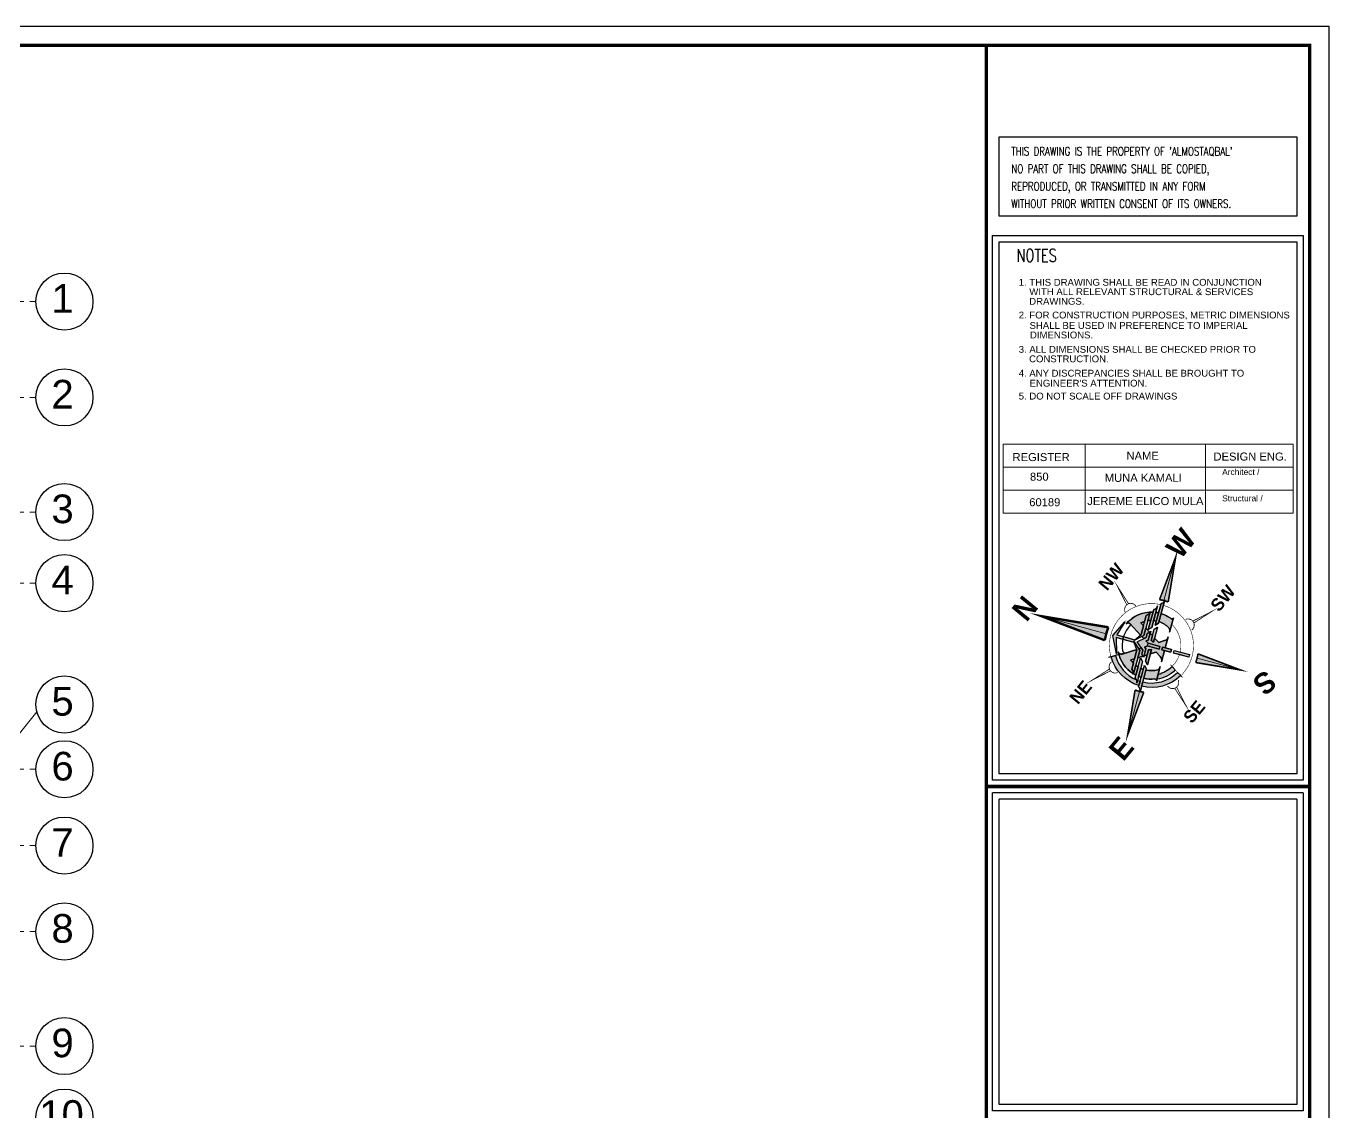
# Model space of a CAD drawing. Header units: metres. Extents: x 503482 to 1007323, y 2781056 to 5562345.
# Drawn here: x 503793.72 to 503821.01, y 2781090.11 to 2781112.87 of the extents above; entities that cross this region are included whole.
import ezdxf

# ---------------------------------------------------------------- set-up
doc = ezdxf.new("R2010")
doc.units = ezdxf.units.M
doc.header["$LTSCALE"] = 10
doc.header["$MEASUREMENT"] = 0
doc.linetypes.add('PHANTOM2', pattern=[1.25, 0.625, -0.125, 0.125, -0.125, 0.125, -0.125])
doc.layers.get('0').update_dxf_attribs({"linetype": 'CONTINUOUS'})
for name, color, linetype, lineweight in [('01_WALLS', 7, 'CONTINUOUS', 25), ('S-TIE BEAM', 3, 'CONTINUOUS', 25), ('TEXT', 254, 'CONTINUOUS', 13)]:
    doc.layers.add(name, color=color, linetype=linetype, lineweight=lineweight)
for name, color, linetype in [('A-TEXT', 2, 'CONTINUOUS'), ('A-VIEW-LN', 1, 'CONTINUOUS'), ('M.TITLE BLOCK', 7, 'CONTINUOUS')]:
    doc.layers.add(name, color=color, linetype=linetype)
doc.styles.add('4', font='romab___.ttf')
doc.styles.add('ANWAR', font='arial.ttf')
doc.styles.add('ARIAL', font='arial.ttf')
doc.styles.add('MIC', font='romant.shx', dxfattribs={"width": 0.75})
doc.styles.add('SANSSERIFBOLD', font='sanss___.ttf', dxfattribs={"height": 18})

# ---------------------------------------------------------------- blocks, each defined once
blk = doc.blocks.new('FFFDSEW')
at = {"layer": 'TEXT', "color": 1}
for p, q in [((506281.889, 2818528.979), (506281.889, 2818526.264)), ((506286.624, 2818528.979), (506286.624, 2818526.264)), ((506278.658, 2818528.074), (506290.076, 2818528.074)), ((506278.658, 2818527.169), (506290.076, 2818527.169))]:
    blk.add_line(p, q, dxfattribs=at)
blk.add_lwpolyline([(506278.658, 2818528.979), (506290.076, 2818528.979), (506290.076, 2818526.264), (506278.658, 2818526.264)], close=True, dxfattribs=at)
at = {"layer": 'TEXT', "color": 160, "style": 'ARIAL'}
for s, height, p in [('REGISTER', 0.315, (506279.033, 2818528.319)), ('NAME', 0.315, (506283.518, 2818528.368)), ('DESIGN ENG.', 0.31496, (506286.938, 2818528.339)), ('850', 0.315, (506279.719, 2818527.547)), ('MUNA KAMALI', 0.31496, (506282.662, 2818527.502)), ('Architect /', 0.23622, (506287.28, 2818527.771)), ('60189', 0.315, (506279.69, 2818526.542)), ('JEREME ELICO MULA', 0.31496, (506281.974, 2818526.587)), ('Structural /', 0.23622, (506287.28, 2818526.737))]:
    blk.add_text(s, height=height, dxfattribs=at).set_placement(p)
blk = doc.blocks.new('hhjhj')
at = {"layer": '01_WALLS'}
h = blk.add_hatch(color=153, dxfattribs=at)
h.set_gradient(color1=(92, 145, 230), color2=(37, 105, 177), tint=1)
h.paths.add_polyline_path([(14567.7, 3871), (14567.7, 3864.5, -0.023761), (14570.3, 3864.5), (14570.3, 3871), (14584.9, 3866.7), (14569.2, 3874.6), (14554.1, 3867)])
h.paths.add_polyline_path([(14542.8, 3849.1, -0.262066), (14539, 3846.5), (14561.8, 3846.4), (14567.7, 3853), (14567.7, 3853.5), (14561.5, 3849.1)])
h.paths.add_polyline_path([(14552.4, 3841.2), (14555.2, 3843.8), (14535.7, 3843.8, -0.286116), (14531.5, 3841.2)])
h.paths.add_polyline_path([(14546.8, 3836), (14549.6, 3838.6), (14528.4, 3838.6, -0.286116), (14524.2, 3836)])
h.paths.add_polyline_path([(14565.4, 3836, -0.124615), (14564.5, 3838.6), (14553.4, 3838.6), (14550.7, 3836)])
h.paths.add_polyline_path([(14572, 3843.1, -0.101071), (14573.2, 3841.2), (14581.8, 3841.2), (14579, 3843.8), (14575.2, 3843.8), (14569, 3850.9), (14562.8, 3843.8), (14559, 3843.8), (14556.2, 3841.2), (14564.8, 3841.2, -0.102127), (14566.1, 3843.1), (14567.7, 3840.6), (14567.7, 3829.1), (14570.3, 3829.1), (14570.3, 3840.6)])
h.paths.add_polyline_path([(14573.6, 3838.6, -0.124615), (14572.6, 3836), (14587.3, 3836), (14584.6, 3838.6)])
h.paths.add_polyline_path([(14606.5, 3841.2, -0.286116), (14602.3, 3843.8), (14582.8, 3843.8), (14585.6, 3841.2)])
h.paths.add_polyline_path([(14613.8, 3836, -0.286116), (14609.6, 3838.6), (14588.4, 3838.6), (14591.2, 3836)])
h.paths.add_polyline_path([(14570.3, 3826.5), (14567.7, 3826.5), (14567.7, 3817.9), (14570.3, 3817.9)])
h.paths.add_polyline_path([(14567.7, 3800.3), (14570.3, 3800.3), (14570.3, 3809.4), (14570.3, 3815.2), (14567.7, 3815.2)])
h = blk.add_hatch(color=153, dxfattribs=at)
h.set_gradient(color1=(92, 145, 230), color2=(37, 105, 177), tint=1)
h.paths.add_polyline_path([(14567.7, 3871), (14567.7, 3864.5, -0.023761), (14570.3, 3864.5), (14570.3, 3871), (14584.9, 3866.7), (14569.2, 3874.6), (14554.1, 3867)])
h.paths.add_polyline_path([(14542.8, 3849.1, -0.262066), (14539, 3846.5), (14561.8, 3846.4), (14567.7, 3853), (14567.7, 3853.5), (14561.5, 3849.1)])
h.paths.add_polyline_path([(14552.4, 3841.2), (14555.2, 3843.8), (14535.7, 3843.8, -0.286116), (14531.5, 3841.2)])
h.paths.add_polyline_path([(14546.8, 3836), (14549.6, 3838.6), (14528.4, 3838.6, -0.286116), (14524.2, 3836)])
h.paths.add_polyline_path([(14565.4, 3836, -0.124615), (14564.5, 3838.6), (14553.4, 3838.6), (14550.7, 3836)])
h.paths.add_polyline_path([(14572, 3843.1, -0.101071), (14573.2, 3841.2), (14581.8, 3841.2), (14579, 3843.8), (14575.2, 3843.8), (14569, 3850.9), (14562.8, 3843.8), (14559, 3843.8), (14556.2, 3841.2), (14564.8, 3841.2, -0.102127), (14566.1, 3843.1), (14567.7, 3840.6), (14567.7, 3829.1), (14570.3, 3829.1), (14570.3, 3840.6)])
h.paths.add_polyline_path([(14573.6, 3838.6, -0.124615), (14572.6, 3836), (14587.3, 3836), (14584.6, 3838.6)])
h.paths.add_polyline_path([(14606.5, 3841.2, -0.286116), (14602.3, 3843.8), (14582.8, 3843.8), (14585.6, 3841.2)])
h.paths.add_polyline_path([(14613.8, 3836, -0.286116), (14609.6, 3838.6), (14588.4, 3838.6), (14591.2, 3836)])
h.paths.add_polyline_path([(14570.3, 3826.5), (14567.7, 3826.5), (14567.7, 3817.9), (14570.3, 3817.9)])
h.paths.add_polyline_path([(14567.7, 3800.3), (14570.3, 3800.3), (14570.3, 3809.4), (14570.3, 3815.2), (14567.7, 3815.2)])
h = blk.add_hatch(color=153, dxfattribs=at)
h.set_gradient(color1=(92, 145, 230), color2=(37, 105, 177), tint=1)
h.paths.add_polyline_path([(14603.7, 3842.1, 0.158286), (14606.5, 3841.2), (14603.9, 3841.2, -0.018728), (14604.1, 3838.6), (14608.3, 3838.6, 0.254419), (14589, 3870.8), (14586.9, 3867.2, -0.226556)])
h.paths.add_polyline_path([(14586.9, 3806.7), (14589, 3803.1, 0.258202), (14608.3, 3836), (14604.1, 3836, -0.257526)])
h.paths.add_polyline_path([(14598.2, 3823.9), (14593.3, 3823.9, -0.119249), (14583, 3813.2), (14585.2, 3809.4, 0.155133)])
h = blk.add_hatch(color=51, dxfattribs=at)
h.set_gradient(color1=(244, 242, 128), color2=(233, 230, 63), tint=1)
h.paths.add_polyline_path([(14587, 3852.2, -0.041979), (14589.3, 3849.1), (14595.2, 3849.1, 0.259096), (14599, 3846.5, 0.204681), (14582.8, 3865.5, -0.442697), (14583.9, 3861.5), (14576, 3849.4), (14576.5, 3849.1), (14585.1, 3849.1)])
h.paths.add_polyline_path([(14599.7, 3843.8, 0.021326), (14599, 3846.4), (14590.6, 3846.4, -0.030454), (14591.6, 3843.8)])
h.paths.add_polyline_path([(14600.4, 3838.6, 0.020699), (14600.1, 3841.2), (14592.2, 3841.2, -0.02878), (14592.5, 3838.6)])
h.paths.add_polyline_path([(14600.4, 3836), (14592.5, 3836, -0.122048), (14589.3, 3825.4, -0.198912), (14585.6, 3823.9), (14599.8, 3823.9, -0.577302), (14598.4, 3825.9, 0.08143)])
h.paths.add_polyline_path([(14581.2, 3823.9, -0.256233), (14576.8, 3826.3), (14573.7, 3831.2), (14576.7, 3836), (14572.6, 3836, 0.124615), (14573.6, 3838.6), (14578.4, 3838.6), (14580, 3841.2), (14573.2, 3841.2, 0.101071), (14572, 3843.1), (14570.3, 3840.6), (14570.3, 3829.1), (14567.7, 3829.1), (14567.7, 3840.6), (14566.1, 3843.1, 0.102127), (14564.8, 3841.2), (14558, 3841.2), (14559.6, 3838.6), (14564.5, 3838.6, 0.124615), (14565.4, 3836), (14561.3, 3836), (14564.3, 3831.2), (14561.2, 3826.3, -0.256233), (14556.8, 3823.9), (14567.7, 3823.9), (14567.7, 3826.5), (14570.3, 3826.5), (14570.3, 3823.9)])
h.paths.add_polyline_path([(14576.2, 3846.4), (14575, 3847.8), (14573.6, 3845.6), (14575.2, 3843.8), (14579, 3843.8), (14580.7, 3842.2), (14583.4, 3846.4)])
h.paths.add_polyline_path([(14551, 3852.2), (14553, 3849.1), (14561.5, 3849.1), (14562, 3849.4), (14554.3, 3861.6, -0.449697), (14555.4, 3865.3, 0.211021), (14539, 3846.5, 0.262066), (14542.8, 3849.1), (14548.7, 3849.1, -0.041897)])
h.paths.add_polyline_path([(14546.4, 3843.8, -0.030549), (14547.4, 3846.5), (14539, 3846.5, 0.022049), (14538.3, 3843.8)])
h.paths.add_polyline_path([(14537.8, 3841.2, 0.021253), (14537.6, 3838.6), (14545.5, 3838.6, -0.02874), (14545.8, 3841.2)])
h.paths.add_polyline_path([(14545.5, 3836), (14537.6, 3836, 0.085165), (14539.8, 3825.7, -0.447729), (14538.4, 3823.9), (14552.4, 3823.9, -0.198912), (14548.7, 3825.4, -0.121853)])
h.paths.add_polyline_path([(14554.6, 3846.4), (14557.3, 3842.2), (14559, 3843.8), (14562.8, 3843.8), (14564.4, 3845.7), (14563, 3847.9), (14561.8, 3846.4)])
h = blk.add_hatch(color=153, dxfattribs=at)
h.set_gradient(color1=(92, 145, 230), color2=(37, 105, 177), tint=1)
h.paths.add_polyline_path([(14576.5, 3849.1), (14576, 3849.4), (14570.3, 3853.5), (14570.3, 3864.5, 0.023761), (14567.7, 3864.5), (14567.7, 3853), (14569, 3854.5), (14576.2, 3846.4), (14583.4, 3846.4), (14599, 3846.4, 0.000195), (14599, 3846.5, -0.259096), (14595.2, 3849.1), (14589.3, 3849.1)])
h = blk.add_hatch(color=153, dxfattribs=at)
h.set_gradient(color1=(92, 145, 230), color2=(37, 105, 177), tint=1)
h.paths.add_polyline_path([(14576.5, 3849.1), (14576, 3849.4), (14570.3, 3853.5), (14570.3, 3864.5, 0.023761), (14567.7, 3864.5), (14567.7, 3853), (14569, 3854.5), (14576.2, 3846.4), (14583.4, 3846.4), (14599, 3846.4, 0.000195), (14599, 3846.5, -0.259096), (14595.2, 3849.1), (14589.3, 3849.1)])
at = {"layer": '01_WALLS', "color": 2}
blk.add_line((14570.3, 3840.6), (14567.7, 3840.6), dxfattribs=at)
at = {"layer": '01_WALLS', "color": 253, "const_width": 0.5}
for points in [[(14590.3, 3873, -0.395207), (14587.1, 3872.1, 0.387736), (14535.7, 3858.2, 0.132388), (14529.5, 3838.6), (14537.6, 3838.6, -0.021253), (14537.8, 3841.2), (14531.5, 3841.2, 0.286116), (14535.7, 3843.8), (14538.3, 3843.8, -0.234593), (14555.4, 3865.4, 0.455538), (14554.3, 3861.6), (14554.8, 3860.8, -0.03708), (14558.4, 3862.4, -0.087276), (14567.7, 3864.5), (14567.7, 3871), (14554.1, 3867), (14569.2, 3874.6), (14584.9, 3866.7), (14570.3, 3871), (14570.3, 3864.5, -0.095661), (14580.5, 3862.1, -0.429692), (14581.6, 3858.3), (14584.3, 3862.9, 0.297133), (14582.7, 3865.5, -0.0213), (14585.1, 3864.2)], [(14547.3, 3819.9, -0.045891), (14544.5, 3823.9), (14538.4, 3823.9, 0.447729), (14539.8, 3825.7, -0.085165), (14537.6, 3836), (14529.5, 3836, 0.262554), (14549.4, 3802.7, 0.253777), (14587.1, 3801.9, -0.396007), (14590.3, 3801), (14581.7, 3815.4, -0.340554), (14581.3, 3812.4, -0.105876), (14570.3, 3809.4), (14570.3, 3800.3), (14567.7, 3800.3), (14567.7, 3809.4, -0.220839)]]:
    blk.add_lwpolyline(points, format="xyb", close=True, dxfattribs=at)
at = {"layer": '01_WALLS', "color": 144}
for points in [[(14584.9, 3866.7), (14569.2, 3874.6), (14554.1, 3867), (14567.7, 3871), (14567.7, 3853.5), (14561.5, 3849.1), (14542.8, 3849.1, -0.262066), (14539, 3846.5), (14561.8, 3846.4), (14569, 3854.5), (14576.2, 3846.4), (14599.5, 3846.4, -0.286116), (14595.2, 3849.1), (14576.5, 3849.1), (14570.3, 3853.5), (14570.3, 3871), (14584.9, 3866.7)], [(14584.9, 3866.7), (14569.2, 3874.6), (14554.1, 3867), (14567.7, 3871), (14567.7, 3853.5), (14561.5, 3849.1), (14542.8, 3849.1, -0.262066), (14539, 3846.5), (14561.8, 3846.4), (14569, 3854.5), (14576.2, 3846.4), (14599.5, 3846.4, -0.286116), (14595.2, 3849.1), (14576.5, 3849.1), (14570.3, 3853.5), (14570.3, 3871), (14584.9, 3866.7)], [(14535.7, 3843.8), (14555.2, 3843.8), (14552.4, 3841.2), (14531.5, 3841.2, 0.286116), (14535.7, 3843.8, -0.286116)], [(14535.7, 3843.8), (14555.2, 3843.8), (14552.4, 3841.2), (14531.5, 3841.2, 0.286116), (14535.7, 3843.8, -0.286116)], [(14581.8, 3841.2), (14579, 3843.8), (14575.2, 3843.8), (14569, 3850.9), (14562.8, 3843.8), (14559, 3843.8), (14556.2, 3841.2), (14564.8, 3841.2, -0.102127), (14566.1, 3843.1), (14567.7, 3840.6), (14567.7, 3829.1), (14570.3, 3829.1), (14570.3, 3840.6), (14572, 3843.1, -0.101071), (14573.2, 3841.2), (14581.8, 3841.2)], [(14581.8, 3841.2), (14579, 3843.8), (14575.2, 3843.8), (14569, 3850.9), (14562.8, 3843.8), (14559, 3843.8), (14556.2, 3841.2), (14564.8, 3841.2, -0.102127), (14566.1, 3843.1), (14567.7, 3840.6), (14567.7, 3829.1), (14570.3, 3829.1), (14570.3, 3840.6), (14572, 3843.1, -0.101071), (14573.2, 3841.2), (14581.8, 3841.2)], [(14602.3, 3843.8), (14582.8, 3843.8), (14585.6, 3841.2), (14606.5, 3841.2, -0.286116), (14602.3, 3843.8, 0.286116)], [(14602.3, 3843.8), (14582.8, 3843.8), (14585.6, 3841.2), (14606.5, 3841.2, -0.286116), (14602.3, 3843.8, 0.286116)], [(14549.6, 3838.6), (14546.8, 3836), (14524.2, 3836, 0.286116), (14528.4, 3838.6, 1.604486), (14528.4, 3838.6), (14549.6, 3838.6)], [(14549.6, 3838.6), (14546.8, 3836), (14524.2, 3836, 0.286116), (14528.4, 3838.6, 1.604486), (14528.4, 3838.6), (14549.6, 3838.6)], [(14564.5, 3838.6), (14553.4, 3838.6), (14550.7, 3836), (14565.4, 3836, -0.124615), (14564.5, 3838.6, 1.780028)], [(14564.5, 3838.6), (14553.4, 3838.6), (14550.7, 3836), (14565.4, 3836, -0.124615), (14564.5, 3838.6, 1.780028)], [(14573.6, 3838.6), (14584.6, 3838.6), (14587.3, 3836), (14572.6, 3836, 0.124615), (14573.6, 3838.6, -1.780028)], [(14573.6, 3838.6), (14584.6, 3838.6), (14587.3, 3836), (14572.6, 3836, 0.124615), (14573.6, 3838.6, -1.780028)], [(14588.4, 3838.6), (14591.2, 3836), (14613.8, 3836, -0.286116), (14609.6, 3838.6, -1.604486), (14609.6, 3838.6), (14588.4, 3838.6)], [(14588.4, 3838.6), (14591.2, 3836), (14613.8, 3836, -0.286116), (14609.6, 3838.6, -1.604486), (14609.6, 3838.6), (14588.4, 3838.6)]]:
    blk.add_lwpolyline(points, format="xyb", dxfattribs=at)
at = {"layer": '01_WALLS', "color": 2}
for points in [[(14569.2, 3874.6), (14554.1, 3867), (14567.7, 3871), (14567.7, 3864.5, -0.023761), (14570.3, 3864.5), (14570.3, 3871), (14584.9, 3866.7)], [(14589, 3870.8), (14586.9, 3867.2, -0.226556), (14603.7, 3842.1, 0.158286), (14606.5, 3841.2), (14603.9, 3841.2, -0.018728), (14604.1, 3838.6), (14608.3, 3838.6, 0.254419)], [(14554.3, 3861.6, -0.449697), (14555.4, 3865.3, 0.211021), (14539, 3846.5, 0.262066), (14542.8, 3849.1), (14548.7, 3849.1, -0.041897), (14551, 3852.2), (14553, 3849.1), (14561.5, 3849.1), (14562, 3849.4)], [(14569, 3854.5), (14576.2, 3846.4), (14599, 3846.4, 0.000195), (14599, 3846.5, -0.259096), (14595.2, 3849.1), (14576.5, 3849.1), (14570.3, 3853.5), (14570.3, 3864.5, 0.023761), (14567.7, 3864.5), (14567.7, 3853.5), (14561.5, 3849.1), (14542.8, 3849.1, -0.262066), (14539, 3846.5), (14561.8, 3846.4)], [(14595.2, 3849.1), (14589.3, 3849.1), (14576.5, 3849.1), (14576, 3849.4), (14570.3, 3853.5), (14570.3, 3864.5, 0.023761), (14567.7, 3864.5), (14567.7, 3853.5), (14561.5, 3849.1), (14553, 3849.1), (14542.8, 3849.1, -0.262066), (14539, 3846.5), (14547.4, 3846.5), (14561.8, 3846.4), (14563, 3847.9), (14569, 3854.5), (14576.2, 3846.4), (14583.4, 3846.4), (14599, 3846.4, 0.000195), (14599, 3846.5, -0.259096)], [(14569, 3854.5), (14576.2, 3846.4), (14599, 3846.4, 0.000195), (14599, 3846.5, -0.259096), (14595.2, 3849.1), (14576.5, 3849.1), (14570.3, 3853.5), (14570.3, 3864.5, 0.023761), (14567.7, 3864.5), (14567.7, 3853.5), (14561.5, 3849.1), (14542.8, 3849.1, -0.262066), (14539, 3846.5), (14561.8, 3846.4)], [(14595.2, 3849.1), (14589.3, 3849.1), (14576.5, 3849.1), (14576, 3849.4), (14570.3, 3853.5), (14570.3, 3864.5, 0.023761), (14567.7, 3864.5), (14567.7, 3853.5), (14561.5, 3849.1), (14553, 3849.1), (14542.8, 3849.1, -0.262066), (14539, 3846.5), (14547.4, 3846.5), (14561.8, 3846.4), (14563, 3847.9), (14569, 3854.5), (14576.2, 3846.4), (14583.4, 3846.4), (14599, 3846.4, 0.000195), (14599, 3846.5, -0.259096)], [(14582.8, 3865.5, -0.447266), (14583.8, 3861.4), (14576, 3849.4), (14576.5, 3849.1), (14585.1, 3849.1), (14587, 3852.2, -0.041979), (14589.3, 3849.1), (14595.2, 3849.1, 0.259096), (14599, 3846.5, 0.204681)], [(14555.2, 3843.8), (14535.7, 3843.8, -0.286116), (14531.5, 3841.2), (14552.4, 3841.2)], [(14555.2, 3843.8), (14535.7, 3843.8, -0.286116), (14531.5, 3841.2), (14552.4, 3841.2)], [(14547.4, 3846.5), (14539, 3846.5, 0.022049), (14538.3, 3843.8), (14546.4, 3843.8, -0.030549)], [(14569, 3850.9), (14562.8, 3843.8), (14559, 3843.8), (14556.2, 3841.2), (14564.8, 3841.2, -0.102127), (14566.1, 3843.1), (14567.7, 3840.6), (14567.7, 3829.1), (14570.3, 3829.1), (14570.3, 3840.6), (14572, 3843.1, -0.101071), (14573.2, 3841.2), (14581.8, 3841.2), (14579, 3843.8), (14575.2, 3843.8)], [(14569, 3850.9), (14562.8, 3843.8), (14559, 3843.8), (14556.2, 3841.2), (14564.8, 3841.2, -0.102127), (14566.1, 3843.1), (14567.7, 3840.6), (14567.7, 3829.1), (14570.3, 3829.1), (14570.3, 3840.6), (14572, 3843.1, -0.101071), (14573.2, 3841.2), (14581.8, 3841.2), (14579, 3843.8), (14575.2, 3843.8)], [(14576.8, 3826.3), (14573.7, 3831.2), (14576.7, 3836), (14572.6, 3836, 0.124615), (14573.6, 3838.6), (14578.4, 3838.6), (14580, 3841.2), (14573.2, 3841.2, 0.101071), (14572, 3843.1), (14570.3, 3840.6), (14570.3, 3829.1), (14567.7, 3829.1), (14567.7, 3840.6), (14566.1, 3843.1, 0.102127), (14564.8, 3841.2), (14558, 3841.2), (14559.6, 3838.6), (14564.5, 3838.6, 0.124615), (14565.4, 3836), (14561.3, 3836), (14564.3, 3831.2), (14561.2, 3826.3, -0.256233), (14556.8, 3823.9), (14567.7, 3823.9), (14567.7, 3826.5), (14570.3, 3826.5), (14570.3, 3823.9), (14581.2, 3823.9, -0.256233)], [(14602.3, 3843.8), (14582.8, 3843.8), (14585.6, 3841.2), (14606.5, 3841.2, -0.286116)], [(14602.3, 3843.8), (14582.8, 3843.8), (14585.6, 3841.2), (14606.5, 3841.2, -0.286116)], [(14599, 3846.4), (14590.6, 3846.4, -0.030454), (14591.6, 3843.8), (14599.7, 3843.8, 0.021326)], [(14549.6, 3838.6), (14528.4, 3838.6, -0.286116), (14524.2, 3836), (14546.8, 3836)], [(14549.6, 3838.6), (14528.4, 3838.6, -0.286116), (14524.2, 3836), (14546.8, 3836)], [(14545.8, 3841.2), (14537.8, 3841.2, 0.021253), (14537.6, 3838.6), (14545.5, 3838.6, -0.02874)], [(14545.5, 3836), (14537.6, 3836, 0.085165), (14539.8, 3825.7, -0.447729), (14538.4, 3823.9), (14552.4, 3823.9, -0.198912), (14548.7, 3825.4, -0.121853)], [(14564.5, 3838.6), (14553.4, 3838.6), (14550.7, 3836), (14565.4, 3836, -0.124615)], [(14564.5, 3838.6), (14553.4, 3838.6), (14550.7, 3836), (14565.4, 3836, -0.124615)], [(14584.6, 3838.6), (14573.6, 3838.6, -0.124615), (14572.6, 3836), (14587.3, 3836)], [(14584.6, 3838.6), (14573.6, 3838.6, -0.124615), (14572.6, 3836), (14587.3, 3836)], [(14600.4, 3836), (14592.5, 3836, -0.122048), (14589.3, 3825.4, -0.198912), (14585.6, 3823.9), (14599.6, 3823.9, -0.473477), (14598.3, 3825.7, 0.083144)], [(14608.3, 3836), (14604.1, 3836, -0.257526), (14586.9, 3806.7), (14589, 3803.1, 0.258202)], [(14609.6, 3838.6), (14588.4, 3838.6), (14591.2, 3836), (14613.8, 3836, -0.286116)], [(14609.6, 3838.6), (14588.4, 3838.6), (14591.2, 3836), (14613.8, 3836, -0.286116)], [(14600.1, 3841.2), (14592.2, 3841.2, -0.02878), (14592.5, 3838.6), (14600.4, 3838.6, 0.020699)], [(14598.2, 3823.9), (14593.3, 3823.9, -0.119249), (14583, 3813.2), (14585.2, 3809.4, 0.155133)]]:
    blk.add_lwpolyline(points, format="xyb", close=True, dxfattribs=at)
at = {"layer": '01_WALLS', "color": 5}
blk.add_lwpolyline([(14585.1, 3864.2), (14590.3, 3873)], dxfattribs=at)
at = {"layer": '01_WALLS', "color": 4}
for points in [[(14589, 3870.8), (14586.9, 3867.2, -0.226556), (14603.7, 3842.1, -0.226556)], [(14608.3, 3838.6, 0.254419), (14589, 3870.8)], [(14538.3, 3843.8, -0.23416), (14555.4, 3865.3, 0.449697), (14554.3, 3861.6), (14562, 3849.4)], [(14576, 3849.4), (14583.9, 3861.5, 0.442697), (14582.8, 3865.5)], [(14582.8, 3865.5, -0.204681), (14599, 3846.5, -0.204681)], [(14547.4, 3846.5, 0.030549), (14546.4, 3843.8, 0.030549)], [(14553, 3849.1), (14551, 3852.2, 0.041897), (14548.7, 3849.1)], [(14589.3, 3849.1, 0.041979), (14587, 3852.2), (14585.1, 3849.1)], [(14591.6, 3843.8, 0.030454), (14590.6, 3846.4)], [(14599, 3846.4, -0.021326), (14599.7, 3843.8)], [(14537.6, 3838.6, -0.021253), (14537.8, 3841.2)], [(14545.5, 3836, 0.121853), (14548.7, 3825.4, 0.198912), (14552.4, 3823.9), (14538.4, 3823.9, 0.447729), (14539.8, 3825.7, -0.085165), (14537.6, 3836)], [(14545.8, 3841.2, 0.02874), (14545.5, 3838.6, 0.02874)], [(14576.7, 3836), (14573.7, 3831.2), (14576.8, 3826.3, 0.256233), (14581.2, 3823.9), (14570.3, 3823.9), (14570.3, 3826.5), (14567.7, 3826.5), (14567.7, 3823.9), (14556.8, 3823.9, 0.256233), (14561.2, 3826.3), (14564.3, 3831.2), (14561.3, 3836)], [(14600.4, 3836, -0.083144), (14598.3, 3825.7, 0.473477), (14599.6, 3823.9), (14585.6, 3823.9, 0.198912), (14589.3, 3825.4, 0.122048), (14592.5, 3836)], [(14604.1, 3836, -0.257526), (14586.9, 3806.7), (14589, 3803.1, 0.258202), (14608.3, 3836)], [(14592.5, 3838.6, 0.02878), (14592.2, 3841.2)], [(14600.1, 3841.2, -0.020699), (14600.4, 3838.6, -0.020699)], [(14603.9, 3841.2, -0.018728), (14604.1, 3838.6, -0.018728)], [(14598.2, 3823.9), (14593.3, 3823.9, -0.119249), (14583, 3813.2), (14585.2, 3809.4, 0.155133), (14598.2, 3823.9, 1.018988)]]:
    blk.add_lwpolyline(points, format="xyb", dxfattribs=at)
at = {"layer": '01_WALLS', "color": 5}
blk.add_lwpolyline([(14554.8, 3860.8, -0.03708), (14558.4, 3862.4, -0.209155), (14580.5, 3862.1, -0.433515), (14581.6, 3858.3), (14584.3, 3862.9)], format="xyb", dxfattribs=at)
at = {"layer": '01_WALLS', "color": 2}
for points in [[(14564.4, 3845.7), (14563, 3847.9), (14561.8, 3846.4), (14554.6, 3846.4), (14557.3, 3842.2), (14559, 3843.8), (14562.8, 3843.8)], [(14583.4, 3846.4), (14576.2, 3846.4), (14575, 3847.8), (14573.6, 3845.6), (14575.2, 3843.8), (14579, 3843.8), (14580.7, 3842.2)], [(14570.3, 3826.5), (14567.7, 3826.5), (14567.7, 3817.9), (14570.3, 3817.9)], [(14570.3, 3815.2), (14567.7, 3815.2), (14567.7, 3800.3), (14570.3, 3800.3), (14570.3, 3809.4)]]:
    blk.add_lwpolyline(points, close=True, dxfattribs=at)
at = {"layer": '01_WALLS', "color": 4}
for points in [[(14557.3, 3842.2), (14554.6, 3846.4)], [(14563, 3847.9), (14564.4, 3845.7)], [(14566.1, 3843.1), (14567.7, 3840.6), (14567.7, 3829.1), (14570.3, 3829.1), (14570.3, 3840.6), (14572, 3843.1)], [(14573.6, 3845.6), (14575, 3847.8)], [(14583.4, 3846.4), (14580.7, 3842.2)], [(14559.6, 3838.6), (14558, 3841.2)], [(14580, 3841.2), (14578.4, 3838.6)]]:
    blk.add_lwpolyline(points, dxfattribs=at)
at = {"layer": '01_WALLS', "color": 144}
for points in [[(14567.7, 3826.5), (14570.3, 3826.5), (14570.3, 3817.9), (14567.7, 3817.9)], [(14567.7, 3800.3), (14570.3, 3800.3), (14570.3, 3815.2), (14567.7, 3815.2)]]:
    blk.add_lwpolyline(points, close=True, dxfattribs=at)
blk = doc.blocks.new('YRTY')
at = {"layer": '01_WALLS', "lineweight": 5}
h = blk.add_hatch(color=153, dxfattribs=at)
h.set_gradient(color1=(92, 145, 230), color2=(37, 105, 177), tint=1)
h.paths.add_polyline_path([(503232.342, 2781312.337, 0.023837), (503232.259, 2781312.333), (503232.344, 2781313.158)])
h = blk.add_hatch(color=51, dxfattribs=at)
h.set_gradient(color1=(244, 242, 128), color2=(233, 230, 63), tint=1)
h.paths.add_polyline_path([(503232.344, 2781313.158), (503232.424, 2781312.333, 0.023837), (503232.342, 2781312.337)])
h = blk.add_hatch(color=153, dxfattribs=at)
h.set_gradient(color1=(92, 145, 230), color2=(37, 105, 177), tint=1)
h.paths.add_polyline_path([(503231.713, 2781311.711, -0.023837), (503231.716, 2781311.766), (503231.165, 2781311.712)])
h = blk.add_hatch(color=51, dxfattribs=at)
h.set_gradient(color1=(244, 242, 128), color2=(233, 230, 63), tint=1)
h.paths.add_polyline_path([(503231.165, 2781311.712), (503231.715, 2781311.656, -0.023837), (503231.713, 2781311.711)])
h = blk.add_hatch(color=51, dxfattribs=at)
h.set_gradient(color1=(244, 242, 128), color2=(233, 230, 63), tint=1)
h.paths.add_polyline_path([(503233.515, 2781311.707), (503232.965, 2781311.653, 0.023837), (503232.968, 2781311.708)])
h = blk.add_hatch(color=153, dxfattribs=at)
h.set_gradient(color1=(92, 145, 230), color2=(37, 105, 177), tint=1)
h.paths.add_polyline_path([(503232.968, 2781311.708, 0.023837), (503232.966, 2781311.763), (503233.515, 2781311.707)])
h = blk.add_hatch(color=153, dxfattribs=at)
h.set_gradient(color1=(92, 145, 230), color2=(37, 105, 177), tint=1)
h.paths.add_polyline_path([(503232.339, 2781311.082, -0.023837), (503232.284, 2781311.084), (503232.338, 2781310.534)])
h = blk.add_hatch(color=51, dxfattribs=at)
h.set_gradient(color1=(244, 242, 128), color2=(233, 230, 63), tint=1)
h.paths.add_polyline_path([(503232.338, 2781310.534), (503232.394, 2781311.084, -0.023837), (503232.339, 2781311.082)])
at = {"layer": '01_WALLS', "color": 4, "lineweight": 5}
for points, const_width in [([(503232.252, 2781312.333), (503232.344, 2781313.236), (503232.432, 2781312.332, 0.05229), (503232.252, 2781312.333, -3.611598)], 0.0317), ([(503231.997, 2781312.171, -0.03149), (503231.997, 2781312.171, 0.893249), (503231.881, 2781312.055, 0.991143)], 0.0106), ([(503232.687, 2781312.169, 0.03149), (503232.687, 2781312.169, -0.893249), (503232.802, 2781312.053, -0.991143)], 0.0106), ([(503231.716, 2781311.771), (503231.113, 2781311.712), (503231.716, 2781311.651, -0.05229), (503231.716, 2781311.771, 3.611598)], 0.0212), ([(503232.965, 2781311.768), (503233.568, 2781311.707), (503232.965, 2781311.648, 0.05229), (503232.965, 2781311.768, -3.611598)], 0.0212), ([(503231.994, 2781311.249, 0.03149), (503231.994, 2781311.249, -0.893249), (503231.879, 2781311.366, -0.991143)], 0.0106), ([(503232.684, 2781311.248, -0.03149), (503232.684, 2781311.248, 0.893249), (503232.8, 2781311.363, 0.991143)], 0.0106), ([(503232.279, 2781311.085), (503232.338, 2781310.482), (503232.399, 2781311.085, -0.05229), (503232.279, 2781311.085, 3.611598)], 0.0212)]:
    blk.add_lwpolyline(points, format="xyb", dxfattribs=dict(at, const_width=const_width))
at = {"layer": '01_WALLS', "color": 4, "lineweight": 5, "const_width": 0.0106}
for points in [[(503231.878, 2781312.154), (503231.689, 2781312.363), (503231.898, 2781312.174)], [(503232.805, 2781312.152), (503232.995, 2781312.36), (503232.785, 2781312.172)], [(503231.875, 2781311.267), (503231.686, 2781311.058), (503231.896, 2781311.246)], [(503232.803, 2781311.265), (503232.992, 2781311.055), (503232.783, 2781311.244)]]:
    blk.add_lwpolyline(points, dxfattribs=at)
at = {"layer": 'M.TITLE BLOCK', "color": 253, "linetype": 'Continuous', "lineweight": 5, "ltscale": 24}
for p, q in [((503232.342, 2781312.337), (503232.344, 2781313.158)), ((503231.713, 2781311.711), (503231.165, 2781311.712)), ((503232.968, 2781311.708), (503233.515, 2781311.707)), ((503232.339, 2781311.082), (503232.338, 2781310.534))]:
    blk.add_line(p, q, dxfattribs=at)
at = {"layer": '01_WALLS', "color": 4, "lineweight": 5, "xscale": -0.01421344397430682, "yscale": 0.01421344397430687, "zscale": 0.01421344397430687, "rotation": 359.8664692472079}
blk.add_blockref('hhjhj', (503439.292, 2781256.694), dxfattribs=at)
at = {"layer": 'M.TITLE BLOCK', "color": 144, "linetype": 'Continuous', "lineweight": 5, "style": '4'}
for s, rotation, p in [('N', 335.4588, (503232.207, 2781313.403)), ('E', 335.4588, (503230.743, 2781311.672)), ('W', 335.4588, (503233.548, 2781311.634)), ('S', 143.7514, (503232.437, 2781310.163))]:
    blk.add_text(s, height=0.279, rotation=rotation, dxfattribs=at).set_placement(p)
at = {"layer": 'M.TITLE BLOCK', "color": 2, "linetype": 'Continuous', "lineweight": 5, "style": '4'}
for s, p in [('NE', (503231.323, 2781312.454)), ('NW', (503232.889, 2781312.472)), ('SE', (503231.468, 2781310.92)), ('SW', (503233.004, 2781310.955))]:
    blk.add_text(s, height=0.1675, rotation=335.4588, dxfattribs=at).set_placement(p)
blk = doc.blocks.new('A$C9677af75')
at = {"color": 252}
for centre in [(3.452, -0.3), (3.452, -2.305), (3.452, -4.708), (3.452, -6.198), (3.452, -8.741), (3.452, -10.1), (3.452, -11.7), (3.452, -13.5), (3.452, -15.9), (3.452, -17.4)]:
    blk.add_circle(centre, 0.599, dxfattribs=at)
at = {"layer": 'A-VIEW-LN', "color": 252, "linetype": 'PHANTOM2', "lineweight": 5, "ltscale": 0.1}
for p, q in [((-17.271, -0.3), (2.858, -0.3)), ((-17.271, -2.305), (2.858, -2.305)), ((-17.271, -4.708), (2.858, -4.708)), ((-17.271, -6.198), (2.858, -6.198)), ((2.873, -8.896), (2.313, -9.609)), ((-17.271, -10.1), (2.858, -10.1)), ((-17.271, -11.7), (2.858, -11.7)), ((-17.271, -13.5), (2.858, -13.5)), ((-17.271, -15.9), (2.858, -15.9))]:
    blk.add_line(p, q, dxfattribs=at)
at = {"layer": 'A-TEXT', "style": 'ANWAR'}
for s, p in [('1', (3.181, -0.533)), ('2', (3.181, -2.539)), ('3', (3.181, -4.942)), ('4', (3.181, -6.432)), ('5', (3.181, -8.975)), ('6', (3.181, -10.334)), ('7', (3.181, -11.934)), ('8', (3.181, -13.734)), ('9', (3.181, -16.134)), ('10', (2.927, -17.634))]:
    blk.add_text(s, height=0.6, dxfattribs=at).set_placement(p)

msp = doc.modelspace()

# ---------------------------------------------------------------- linework, layer by layer
at = {"layer": 'M.TITLE BLOCK', "color": 253, "linetype": 'Continuous', "ltscale": 24}
for points in [[(503771.349, 2781112.871), (503821.011, 2781112.871), (503821.011, 2781078.7), (503771.349, 2781078.7)], [(503771.349, 2781112.871), (503821.011, 2781112.871), (503821.011, 2781078.7), (503771.349, 2781078.7)], [(503820.339, 2781108.884), (503814.099, 2781108.884), (503814.099, 2781110.549), (503820.339, 2781110.549), (503820.339, 2781108.884)], [(503820.339, 2781108.884), (503814.099, 2781108.884), (503814.099, 2781110.549), (503820.339, 2781110.549), (503820.339, 2781108.884)]]:
    msp.add_lwpolyline(points, close=True, dxfattribs=at)
at = {"layer": 'M.TITLE BLOCK', "color": 252, "const_width": 0.0705}
msp.add_lwpolyline([(503771.753, 2781112.467), (503820.607, 2781112.467), (503820.607, 2781079.104), (503771.753, 2781079.104)], close=True, dxfattribs=at)
msp.add_lwpolyline([(503771.753, 2781112.467), (503820.607, 2781112.467), (503820.607, 2781079.104), (503771.753, 2781079.104)], close=True, dxfattribs=at)
for points in [[(503813.832, 2781112.466), (503813.832, 2781079.105)], [(503813.832, 2781112.466), (503813.832, 2781079.105)], [(503820.607, 2781096.935), (503813.832, 2781096.935)], [(503820.607, 2781096.935), (503813.832, 2781096.935)]]:
    msp.add_lwpolyline(points, dxfattribs=at)
at = {"layer": 'M.TITLE BLOCK', "color": 253, "linetype": 'Continuous', "ltscale": 24}
for points in [[(503813.965, 2781097.069), (503813.965, 2781108.482), (503820.473, 2781108.482), (503820.473, 2781097.069)], [(503813.965, 2781097.069), (503813.965, 2781108.482), (503820.473, 2781108.482), (503820.473, 2781097.069)], [(503814.099, 2781097.203), (503814.099, 2781108.348), (503820.339, 2781108.348)], [(503814.099, 2781097.203), (503814.099, 2781108.348), (503820.339, 2781108.348)], [(503820.339, 2781108.348), (503820.339, 2781097.203)], [(503820.339, 2781108.348), (503820.339, 2781097.203)], [(503820.339, 2781097.203), (503814.099, 2781097.203)], [(503820.339, 2781097.203), (503814.099, 2781097.203)], [(503820.473, 2781097.069), (503813.965, 2781097.069)], [(503820.473, 2781097.069), (503813.965, 2781097.069)], [(503820.473, 2781096.801), (503813.965, 2781096.801)], [(503820.473, 2781090.139), (503813.965, 2781090.139), (503813.965, 2781096.801)], [(503820.473, 2781096.801), (503813.965, 2781096.801)], [(503820.473, 2781090.139), (503813.965, 2781090.139), (503813.965, 2781096.801)], [(503820.473, 2781096.801), (503820.473, 2781090.139)], [(503820.473, 2781096.801), (503820.473, 2781090.139)], [(503820.339, 2781096.667), (503814.099, 2781096.667)], [(503820.339, 2781096.667), (503820.339, 2781090.273), (503814.099, 2781090.273), (503814.099, 2781096.667)], [(503820.339, 2781096.667), (503814.099, 2781096.667)], [(503820.339, 2781096.667), (503820.339, 2781090.273), (503814.099, 2781090.273), (503814.099, 2781096.667)]]:
    msp.add_lwpolyline(points, dxfattribs=at)

# ---------------------------------------------------------------- block references
at = {"color": 30, "xscale": 0.5325245105203946, "yscale": 0.5325245105203946, "zscale": 0.5325245105203946}
msp.add_blockref('FFFDSEW', (234208.388, 1280168.341), dxfattribs=at)
at = {"layer": '01_WALLS', "xscale": 1.569697958477471, "yscale": 1.569697958477471, "zscale": 1.569697958477471, "rotation": 75.00525279606764}
msp.add_blockref('YRTY', (4516601.392, 888503.761), dxfattribs=at)
at = {"layer": 'S-TIE BEAM', "ltscale": 0.04}
msp.add_blockref('A$C9677af75', (503791.066, 2781107.395), dxfattribs=at)

# ---------------------------------------------------------------- texts
at = {"layer": 'M.TITLE BLOCK', "color": 1, "style": 'MIC', "width": 0.75}
for s, p in [("THIS DRAWING IS THE PROPERTY OF 'ALMOSTAQBAL'", (503814.357, 2781110.158)), ("THIS DRAWING IS THE PROPERTY OF 'ALMOSTAQBAL'", (503814.357, 2781110.158)), ('NO PART OF THIS DRAWING SHALL BE COPIED,', (503814.357, 2781109.791)), ('NO PART OF THIS DRAWING SHALL BE COPIED,', (503814.357, 2781109.791)), ('REPRODUCED, OR TRANSMITTED IN ANY FORM', (503814.357, 2781109.424)), ('REPRODUCED, OR TRANSMITTED IN ANY FORM', (503814.357, 2781109.424)), ('WITHOUT PRIOR WRITTEN CONSENT OF ITS OWNERS.', (503814.357, 2781109.058)), ('WITHOUT PRIOR WRITTEN CONSENT OF ITS OWNERS.', (503814.357, 2781109.058))]:
    msp.add_text(s, height=0.1771, dxfattribs=at).set_placement(p)
at = {"layer": 'M.TITLE BLOCK', "color": 253, "linetype": 'Continuous', "ltscale": 24, "style": 'MIC', "width": 0.75}
msp.add_text('NOTES', height=0.2656, dxfattribs=at).set_placement((503814.465, 2781107.932))
msp.add_text('NOTES', height=0.2656, dxfattribs=at).set_placement((503814.465, 2781107.932))
at = {"layer": 'M.TITLE BLOCK', "color": 253, "linetype": 'Continuous', "ltscale": 24, "style": 'SANSSERIFBOLD'}
for s, height, p in [('1. THIS DRAWING SHALL BE READ IN CONJUNCTION', 0.14322, (503814.512, 2781107.429)), ('1. THIS DRAWING SHALL BE READ IN CONJUNCTION', 0.14322, (503814.512, 2781107.429)), ('WITH ALL RELEVANT STRUCTURAL & SERVICES', 0.14322, (503814.734, 2781107.232)), ('WITH ALL RELEVANT STRUCTURAL & SERVICES', 0.14322, (503814.734, 2781107.232)), ('DRAWINGS.', 0.1432, (503814.732, 2781107.031)), ('DRAWINGS.', 0.1432, (503814.732, 2781107.031)), ('2. FOR CONSTRUCTION PURPOSES, METRIC DIMENSIONS', 0.14322, (503814.512, 2781106.743)), ('2. FOR CONSTRUCTION PURPOSES, METRIC DIMENSIONS', 0.14322, (503814.512, 2781106.743)), ('SHALL BE USED IN PREFERENCE TO IMPERIAL ', 0.14322, (503814.739, 2781106.524)), ('SHALL BE USED IN PREFERENCE TO IMPERIAL ', 0.14322, (503814.739, 2781106.524)), ('DIMENSIONS.', 0.14322, (503814.748, 2781106.325)), ('DIMENSIONS.', 0.14322, (503814.748, 2781106.325)), ('3. ALL DIMENSIONS SHALL BE CHECKED PRIOR TO', 0.14322, (503814.512, 2781106.024)), ('3. ALL DIMENSIONS SHALL BE CHECKED PRIOR TO', 0.14322, (503814.512, 2781106.024)), ('CONSTRUCTION.', 0.14322, (503814.729, 2781105.825)), ('CONSTRUCTION.', 0.14322, (503814.729, 2781105.825)), ('4. ANY DISCREPANCIES SHALL BE BROUGHT TO', 0.14322, (503814.512, 2781105.524)), ('4. ANY DISCREPANCIES SHALL BE BROUGHT TO', 0.14322, (503814.512, 2781105.524)), ("ENGINEER'S ATTENTION.", 0.14322, (503814.739, 2781105.315)), ('5. DO NOT SCALE OFF DRAWINGS', 0.14322, (503814.512, 2781105.044)), ('5. DO NOT SCALE OFF DRAWINGS', 0.14322, (503814.512, 2781105.044))]:
    msp.add_text(s, height=height, dxfattribs=at).set_placement(p)

doc.saveas('drawing.dxf')
